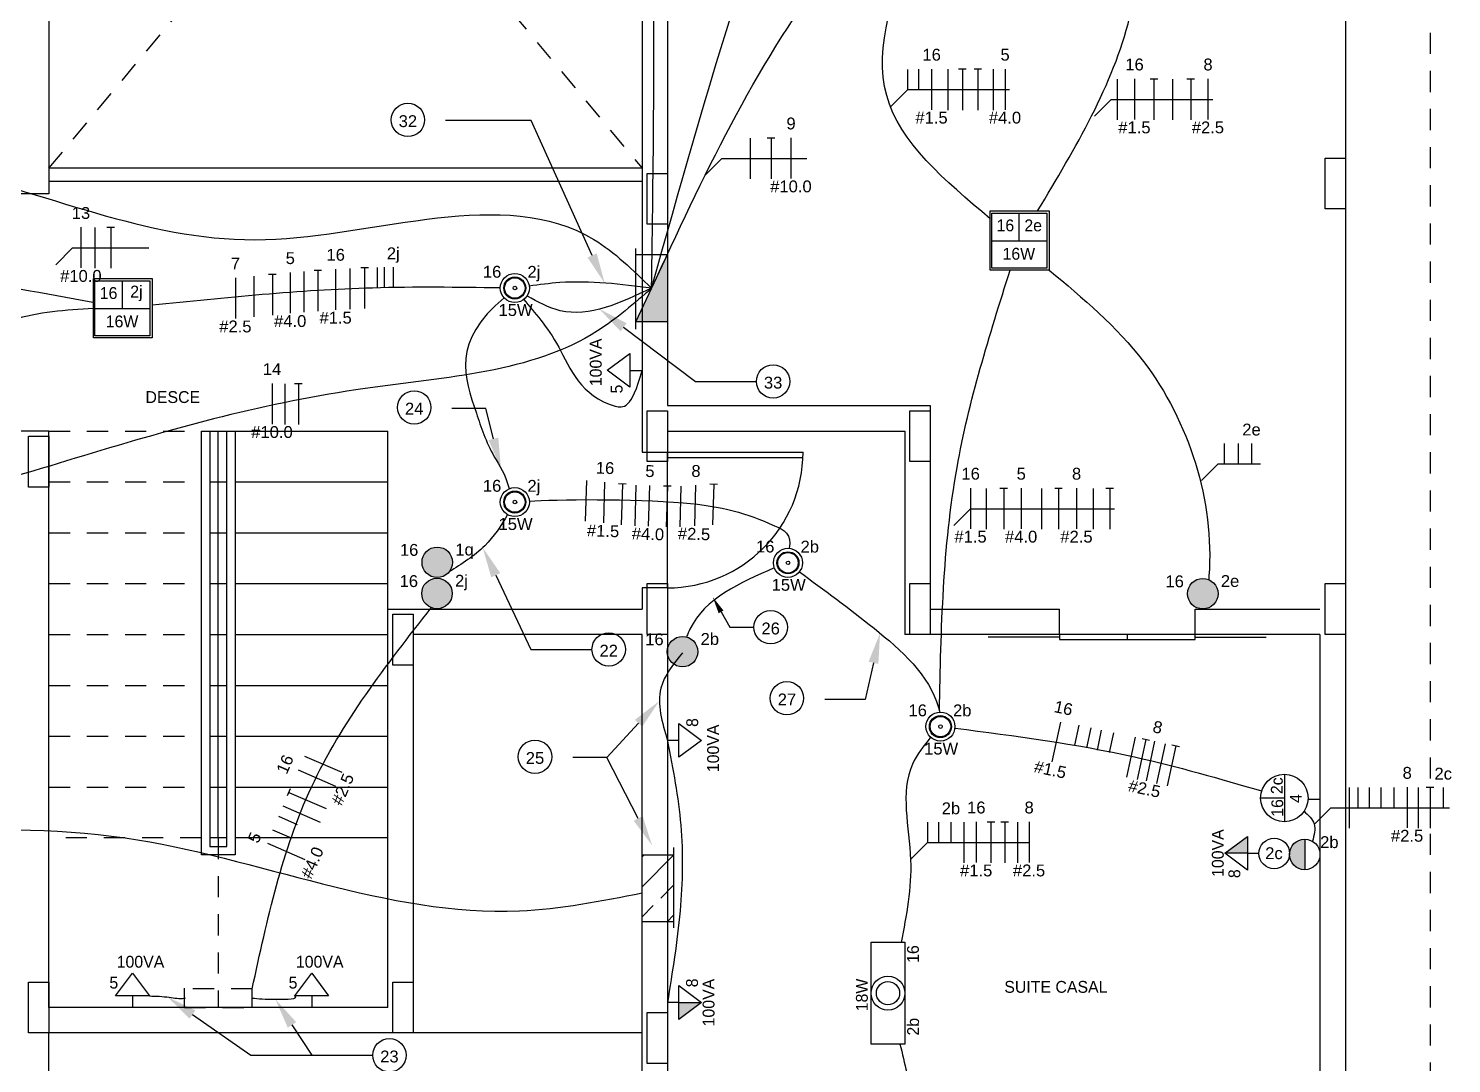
# Model space of a CAD drawing. Header units: metres. Extents: x 134.3 to 218.4, y -41.5 to 17.9.
# Drawn here: x 161 to 169.39, y -19.44 to -13.34 of the extents above; entities that cross this region are included whole.
import ezdxf
from ezdxf import colors
from ezdxf.entities.mleader import LeaderData, LeaderLine
from ezdxf.enums import TextEntityAlignment as Align
from ezdxf.math import Vec2, Vec3

# ---------------------------------------------------------------- set-up
doc = ezdxf.new("R2010")
doc.units = ezdxf.units.M
doc.header["$MEASUREMENT"] = 0
doc.linetypes.add('HIDDEN', pattern=[9.525, 6.35, -3.175])
doc.linetypes.add('HIDDEN2', pattern=[0.1875, 0.125, -0.0625])
for name, color, linetype in [('A-ALVENARIA', 252, 'Continuous'), ('A-esquadrias', 253, 'Continuous'), ('A-projeção', 253, 'HIDDEN'), ('A-TEXTO', 7, 'Continuous'), ('DIAGRAMA UNIFILAR', 6, 'Continuous'), ('ELETRICA', 2, 'Continuous'), ('ELETRODUTO', 4, 'Continuous')]:
    doc.layers.add(name, color=color, linetype=linetype)
doc.styles.add('T1', font='arial.ttf')

# ---------------------------------------------------------------- blocks, each defined once
blk = doc.blocks.new('P12X30V')
at = {"layer": 'A-ALVENARIA'}
for p, q in [((-0.06, 0.15), (0.06, 0.15)), ((-0.06, -0.15), (-0.06, 0.15)), ((0.06, 0.15), (0.06, -0.15)), ((0.06, -0.15), (-0.06, -0.15))]:
    blk.add_line(p, q, dxfattribs=at)
blk = doc.blocks.new('TOMADA MEDIA')
at = {"layer": 'ELETRICA'}
blk.add_hatch(color=3, dxfattribs=at).paths.add_polyline_path([(0.0997, 0.0677), (0.0003, 0.2016), (0, 0.2012), (0, 0.0677)])
at = {"layer": 'ELETRICA', "color": 3}
for p, q in [((-0.0997, 0.0677), (0.0003, 0.2016)), ((0, 0.0677), (0, 0.2019)), ((0.0003, 0.2016), (0.0997, 0.0677)), ((0.0997, 0.0677), (-0.0997, 0.0677)), ((0, 0.0677), (0, 0))]:
    blk.add_line(p, q, dxfattribs=at)
at = {"color": 3}
blk.add_attdef('POTENCIA', text='', height=0.07, dxfattribs=at).set_placement((0.0009, 0.2077), align=Align.CENTER)
blk.add_attdef('CIRCUITO', text='', height=0.07, dxfattribs=at).set_placement((-0.0947, 0.11), align=Align.RIGHT)
blk = doc.blocks.new('TOMADA BAIXA')
at = {"layer": 'ELETRICA', "color": 3}
for p, q in [((-0.0997, 0.0677), (0.0003, 0.2016)), ((0.0003, 0.2016), (0.0997, 0.0677)), ((0.0997, 0.0677), (-0.0997, 0.0677)), ((0, 0.0677), (0, 0))]:
    blk.add_line(p, q, dxfattribs=at)
at = {"color": 3}
blk.add_attdef('POTENCIA', text='', height=0.07, dxfattribs=at).set_placement((0.0471, 0.2345), align=Align.CENTER)
blk.add_attdef('CIRCUITO', text='', height=0.07, dxfattribs=at).set_placement((-0.0844, 0.1113), align=Align.RIGHT)
blk = doc.blocks.new('INTERRUTOR PARALELO')
h = blk.add_hatch(color=3)
h.dxf.hatch_style = 1
h.paths.add_polyline_path([(-0.0899, 0.058, 1), (0.0901, 0.058, 1)])
at = {"layer": 'ELETRICA', "color": 3}
blk.add_circle((0.0001, 0.058), 0.09, dxfattribs=at)
at = {"color": 3, "style": 'T1'}
blk.add_attdef('RETORNO', (0.1067, 0.0981), '', height=0.07, dxfattribs=at)
blk.add_attdef('CIRCUITO', text='', height=0.07, dxfattribs=at).set_placement((-0.1115, 0.0962), align=Align.RIGHT)
blk = doc.blocks.new('PANDORA 1C')
at = {"layer": 'ELETRICA'}
for centre, radius in [((-0.0004, 0), 0.0857), ((-0.0004, 0), 0.0651), ((-0.0004, 0), 0.0605), ((0, 0), 0.0106)]:
    blk.add_circle(centre, radius, dxfattribs=at)
at = {"style": 'T1'}
blk.add_attdef('CIRCUITO', text='', height=0.07, dxfattribs=at).set_placement((-0.0802, 0.061), align=Align.RIGHT)
blk.add_attdef('RETORNO', (0.074, 0.0605), '', height=0.07, dxfattribs=at)
blk.add_attdef('POTENCIA', text='', height=0.07, dxfattribs=at).set_placement((0.004, -0.1648), align=Align.CENTER)
blk = doc.blocks.new('ARANDELA PIPE')
blk.add_line((0.0755, 0.058), (0.0755, 0.1989))
at = {"layer": 'ELETRICA'}
for p, q in [((0.2155, 0.0578), (-0.0645, 0.0579)), ((0.0694, -0.0809), (0.0694, -0.151)), ((0.1195, -0.151), (0.0179, -0.151))]:
    blk.add_line(p, q, dxfattribs=at)
blk.add_circle((0.0755, 0.0589), 0.14, dxfattribs=at)
for tag, p in [('CIRCUITO', (0.0167, 0.0657)), ('RETORNO', (0.1479, 0.0686)), ('POTENCIA', (0.0727, -0.0436))]:
    blk.add_attdef(tag, text='', height=0.07).set_placement(p, align=Align.CENTER)
blk = doc.blocks.new('INTERRUPTOR INTERMEDIARIO')
at = {"layer": 'ELETRICA'}
h = blk.add_hatch(color=3, dxfattribs=at)
h.dxf.hatch_style = 1
h.paths.add_polyline_path([(0.0049, 0.1478, 0.414214), (-0.0851, 0.0578, 0.414214), (0.0049, -0.0322)])
at = {"layer": 'ELETRICA', "color": 3}
blk.add_line((0.0049, 0.1478), (0.0049, -0.0322), dxfattribs=at)
blk.add_circle((0.0049, 0.0578), 0.09, dxfattribs=at)
at = {"layer": 'ELETRICA', "color": 3, "style": 'T1'}
blk.add_attdef('CIRCUITO', text='', height=0.07, dxfattribs=at).set_placement((-0.092, 0.0956), align=Align.RIGHT)
blk.add_attdef('RETORNO', (0.0958, 0.0952), '', height=0.07, dxfattribs=at)
blk = doc.blocks.new('INTERRUPTOR SIMPLES UMA SEÇÃO')
at = {"layer": 'ELETRICA', "color": 3}
blk.add_circle((0.058, -0.0001), 0.0904, dxfattribs=at)
at = {"layer": 'ELETRICA', "color": 3, "style": 'T1'}
blk.add_attdef('CIRCUITO', text='', height=0.07, dxfattribs=at).set_placement((-0.0341, 0.0363), align=Align.RIGHT)
blk.add_attdef('RETORNO', text='', height=0.07, dxfattribs=at).set_placement((0.0562, -0.0334), align=Align.CENTER)
blk = doc.blocks.new('LUMINARIA PLAFON')
at = {"layer": 'ELETRICA'}
blk.add_lwpolyline([(-0.3, 0.1), (0.3, 0.1), (0.3, -0.1), (-0.3, -0.1), (-0.3, 0.1)], dxfattribs=at)
for radius in [0.1, 0.0685]:
    blk.add_circle((0, 0), radius, dxfattribs=at)
blk.add_attdef('CIRCUITO', (-0.2721, 0.1124), '', height=0.07)
blk.add_attdef('RETORNO', text='', height=0.07).set_placement((0.2627, 0.1132), align=Align.RIGHT)
blk.add_attdef('POTENCIA', text='', height=0.07).set_placement((0.0107, -0.1891), align=Align.CENTER)
blk = doc.blocks.new('MINOTAURO PE')
at = {"layer": 'ELETRICA'}
for p, q in [((-0.1712, -0.1734), (-0.1712, 0.1764)), ((-0.1712, 0.1764), (0.176, 0.1764)), ((0.176, 0.1764), (0.176, -0.1734)), ((-0.1622, -0.1621), (-0.1622, 0.1621)), ((-0.1622, 0.1621), (0.1622, 0.1621)), ((0, 0), (0, 0.1621)), ((0.1622, 0.1621), (0.1622, 0.0015)), ((-0.1622, 0), (0.1622, 0)), ((0.1622, 0.0015), (0.1622, -0.1621)), ((0.1622, -0.1621), (-0.1622, -0.1621)), ((0.176, -0.1734), (-0.1712, -0.1734))]:
    blk.add_line(p, q, dxfattribs=at)
for p in [(-0.0814, 0.0559), (-0.002, -0.1116)]:
    blk.add_attdef('POTENCIA', text='', height=0.07).set_placement(p, align=Align.CENTER)
blk.add_attdef('RETORNO', text='', height=0.07).set_placement((0.0827, 0.0909), align=Align.MIDDLE)
blk = doc.blocks.new('CONDUTOR FASE')
at = {"layer": 'DIAGRAMA UNIFILAR'}
blk.add_line((0, 0.12), (0, -0.12), dxfattribs=at)
blk = doc.blocks.new('CONDUTOR TERRA')
at = {"layer": 'DIAGRAMA UNIFILAR'}
for p, q in [((0.0225, 0.12), (-0.0225, 0.12)), ((0, 0.12), (0, 0)), ((0, 0), (0, -0.12))]:
    blk.add_line(p, q, dxfattribs=at)
blk = doc.blocks.new('RETORNO PARALELO INTERMEDIARIO')
at = {"layer": 'DIAGRAMA UNIFILAR'}
blk.add_line((0, 0.12), (0, 0), dxfattribs=at)
blk = doc.blocks.new('RETORNO LAMPADA')
at = {"layer": 'DIAGRAMA UNIFILAR'}
blk.add_line((0, 0.12), (0, 0), dxfattribs=at)
at = {"layer": 'DIAGRAMA UNIFILAR', "style": 'T1'}
blk.add_attdef('RETORNO', text='', height=0.07, dxfattribs=at).set_placement((0.0001, 0.1665), align=Align.CENTER)
blk = doc.blocks.new('FASE CIRCUITO')
blk.add_line((-0.0007, 0.1217), (-0.0007, -0.1183))
at = {"style": 'T1'}
blk.add_attdef('SEÇÃO', text='', height=0.07, dxfattribs=at).set_placement((-0.001, -0.2), align=Align.CENTER)
at = {"layer": 'DIAGRAMA UNIFILAR', "style": 'T1'}
blk.add_attdef('CIRCUITO', text='', height=0.07, dxfattribs=at).set_placement((-0.0004, 0.1712), align=Align.CENTER)
blk = doc.blocks.new('APOIO UNIFILAR')
at = {"layer": 'DIAGRAMA UNIFILAR'}
for p, q in [((0, 0), (0.099, 0.099)), ((0.099, 0.099), (0.549, 0.099))]:
    blk.add_line(p, q, dxfattribs=at)
blk = doc.blocks.new('APOIO ESTENDIDO')
at = {"layer": 'DIAGRAMA UNIFILAR'}
for p, q in [((-0.0214, 0.0214), (0.0776, 0.1204)), ((0.0776, 0.1204), (0.6776, 0.1204))]:
    blk.add_line(p, q, dxfattribs=at)
blk = doc.blocks.new('detalhe')
at = {"layer": 'DIAGRAMA UNIFILAR'}
blk.add_circle((0.0986, 0), 0.0986, dxfattribs=at)
at = {"layer": 'DIAGRAMA UNIFILAR', "style": 'T1'}
blk.add_attdef('NUMERO', text='', height=0.07, dxfattribs=at).set_placement((0.0986, -0.0422), align=Align.CENTER)
blk = doc.blocks.new('APOIO SIMPLES UNIFILAR')
at = {"layer": 'DIAGRAMA UNIFILAR'}
blk.add_line((0, 0), (0.25, 0), dxfattribs=at)
blk = doc.blocks.new('APOIO PEQUENO UNIFILAR')
at = {"layer": 'DIAGRAMA UNIFILAR'}
for p, q in [((0, 0), (0.099, 0.099)), ((0.099, 0.099), (0.349, 0.099))]:
    blk.add_line(p, q, dxfattribs=at)
blk = doc.blocks.new('TELECOM')
at = {"layer": 'ELETRICA'}
h = blk.add_hatch(dxfattribs=at)
h.set_pattern_fill('ANSI33', color=256)
h.set_pattern_definition([(45, (-139.9912, 0.4929), (-0.1767767, 0.1767767), []), (45, (-139.81442, 0.4929), (-0.1767767, 0.1767767), [0.125, -0.0625])])
h.paths.add_polyline_path([(0.1866, 0.3958), (0, 0.3958), (0, 0), (0.1866, 0)])
for p, q in [((0.1866, 0.4392), (0.1866, -0.0362)), ((0, 0), (0, 0.3958)), ((0, 0.3958), (0.1882, 0.3958)), ((0.1846, 0), (0, 0))]:
    blk.add_line(p, q, dxfattribs=at)

msp = doc.modelspace()

# ---------------------------------------------------------------- hatches: boundary and pattern name
at = {"layer": 'ELETRICA'}
h = msp.add_hatch(color=256, dxfattribs=at)
h.dxf.hatch_style = 1
h.paths.add_polyline_path([(164.7671, -14.6703), (164.6171, -14.9886), (164.6171, -15.0661), (164.7671, -15.0661)])
h.paths.add_polyline_path([(164.6171, -14.9886), (164.5805, -15.0661), (164.6171, -15.0661)])

# ---------------------------------------------------------------- linework, layer by layer
at = {"layer": 'A-ALVENARIA'}
for p, q in [((168.7671, -9.8113), (168.7671, -21.1113)), ((161.1171, -9.9613), (161.1171, -14.3113)), ((164.6171, -9.9613), (164.6171, -15.8363)), ((164.7671, -12.4313), (164.7671, -15.5613)), ((161.1171, -14.3113), (160.8671, -14.3113)), ((164.7671, -15.5613), (166.3171, -15.5613)), ((166.3171, -15.5613), (166.3171, -16.7613)), ((161.1171, -15.7113), (160.8671, -15.7113)), ((161.1171, -19.1113), (161.1171, -15.7113)), ((162.1171, -18.1113), (162.1171, -15.7113)), ((162.1171, -15.7113), (163.1171, -15.7113)), ((163.1171, -19.1113), (163.1171, -15.7113)), ((164.7671, -15.7113), (164.7671, -15.8363)), ((164.7671, -15.7113), (166.1671, -15.7113)), ((166.1671, -15.7113), (166.1671, -16.9113)), ((164.6171, -15.8363), (164.7671, -15.8363)), ((162.0671, -16.0113), (162.1671, -16.0113)), ((162.2171, -16.0113), (163.1171, -16.0113)), ((162.0671, -16.3113), (162.1671, -16.3113)), ((162.2171, -16.3113), (163.1171, -16.3113)), ((162.0671, -16.6113), (162.1671, -16.6113)), ((162.2171, -16.6113), (163.1171, -16.6113)), ((164.6171, -16.6363), (164.6171, -16.7613)), ((164.7671, -16.6363), (164.6171, -16.6363)), ((164.7671, -16.6363), (164.7671, -20.9613)), ((163.1171, -16.7613), (164.6171, -16.7613)), ((166.3171, -16.7613), (167.08, -16.7613)), ((167.08, -16.9113), (167.08, -16.7613)), ((167.88, -16.7613), (168.6171, -16.7613)), ((167.88, -16.9113), (167.88, -16.7613)), ((162.0671, -16.9113), (162.1671, -16.9113)), ((162.2171, -16.9113), (163.1171, -16.9113)), ((164.6171, -16.9113), (163.2671, -16.9113)), ((163.2671, -16.9113), (163.2671, -19.2613)), ((164.6171, -21.1113), (164.6171, -16.9113)), ((167.08, -16.9113), (166.1671, -16.9113)), ((168.6171, -16.9113), (167.88, -16.9113)), ((168.6171, -16.9113), (168.6171, -20.9613)), ((162.0671, -17.2113), (162.1671, -17.2113)), ((162.2171, -17.2113), (163.1171, -17.2113)), ((162.0671, -17.5113), (162.1671, -17.5113)), ((162.2171, -17.5113), (163.1171, -17.5113)), ((162.0671, -17.8113), (162.1671, -17.8113)), ((162.2171, -17.8113), (163.1171, -17.8113)), ((162.1671, -18.1113), (162.0671, -18.1113)), ((163.1171, -18.1113), (162.2171, -18.1113)), ((163.1171, -19.1113), (161.1171, -19.1113)), ((164.6171, -19.2613), (161.1171, -19.2613)), ((161.1171, -20.9613), (161.1171, -19.2613))]:
    msp.add_line(p, q, dxfattribs=at)
at = {"layer": 'A-esquadrias'}
for p, q in [((164.6171, -14.1613), (161.1171, -14.1613)), ((161.1171, -14.2363), (164.6171, -14.2363)), ((164.7671, -15.8363), (165.5671, -15.8363)), ((164.7671, -16.6363), (164.7671, -15.8363)), ((164.7671, -15.8663), (165.5665, -15.8663)), ((167.08, -16.9263), (166.66, -16.9263)), ((167.88, -16.9113), (167.08, -16.9113)), ((167.08, -16.9113), (167.08, -16.9413)), ((167.08, -16.9413), (167.88, -16.9413)), ((167.48, -16.9113), (167.48, -16.9413)), ((167.88, -16.9413), (167.88, -16.9113)), ((167.88, -16.9263), (168.3, -16.9263))]:
    msp.add_line(p, q, dxfattribs=at)
msp.add_lwpolyline([(162.0671, -15.7113), (162.0671, -18.1613), (162.1671, -18.1613), (162.1671, -15.7113), (162.2171, -15.7113), (162.2171, -18.2113), (162.0171, -18.2113), (162.0171, -15.7113), (162.0671, -15.7113)], dxfattribs=at)
msp.add_arc((164.7671, -15.8363), 0.8, 270, 0, dxfattribs=at)
at = {"layer": 'A-projeção', "linetype": 'HIDDEN2'}
for p, q in [((169.2671, -9.3113), (169.2671, -22.7613)), ((161.1171, -14.1613), (164.6171, -9.9613)), ((161.1171, -9.9613), (164.6171, -14.1613)), ((161.1171, -15.7113), (162.1171, -15.7113)), ((161.1171, -16.0113), (162.0171, -16.0113)), ((161.1171, -16.3113), (162.0171, -16.3113)), ((161.1171, -16.6113), (162.0171, -16.6113)), ((161.1171, -16.9113), (162.0171, -16.9113)), ((161.1171, -17.2113), (162.0171, -17.2113)), ((161.1171, -17.5113), (162.0171, -17.5113)), ((161.1171, -17.8113), (162.0171, -17.8113)), ((162.0171, -18.1113), (161.1171, -18.1113)), ((162.1171, -18.1113), (162.1171, -19.1113))]:
    msp.add_line(p, q, dxfattribs=at)
at = {"layer": 'ELETRICA'}
for p, q in [((164.5805, -15.1096), (164.5805, -14.6342)), ((164.5805, -15.0661), (164.7671, -14.6703)), ((164.5824, -14.6703), (164.7671, -14.6703)), ((164.7671, -14.6703), (164.7671, -15.0661)), ((164.7671, -15.0661), (164.5789, -15.0661))]:
    msp.add_line(p, q, dxfattribs=at)
at = {"layer": 'ELETRICA', "linetype": 'HIDDEN2'}
for p, q in [((162.3171, -19.0013), (161.9171, -19.0013)), ((161.9185, -19.1085), (161.9185, -18.9985)), ((162.3171, -19.1113), (162.3171, -19.0013)), ((161.9171, -19.1113), (162.3171, -19.1113))]:
    msp.add_line(p, q, dxfattribs=at)
at = {"layer": 'ELETRODUTO', "color": 4}
for points in [[(164.6738, -14.8682), (165.8106, -11.4447), (166.4322, -10.1678)], [(164.6738, -14.8682), (165.7083, -13.0001), (166.2393, -12.4313), (166.4329, -12.2813)], [(157.648, -15.7113), (157.8627, -14.5758), (160.4671, -14.1613), (162.3953, -14.5817), (164.3335, -14.5817), (164.6738, -14.8682)], [(164.6738, -14.8682), (164.3543, -15.1205), (162.9831, -15.4602), (161.3214, -15.857), (160.519, -16.0675), (159.5998, -16.1558), (158.8574, -16.2352), (157.6478, -15.8613)]]:
    msp.add_spline(points, degree=3, dxfattribs=at)
at = {"layer": 'ELETRODUTO'}
for points in [[(164.6738, -14.8682), (164.6825, -12.701), (164.6694, -11.9562), (164.6957, -11.4479), (164.7671, -11.1518)], [(166.9511, -14.4129), (167.494, -13.2723), (167.3205, -11.2942)], [(166.6716, -14.4586), (166.0608, -13.7325), (166.2319, -12.7688)], [(161.3771, -14.9525), (159.6873, -14.7841), (158.5952, -14.9901)], [(166.3716, -17.3623), (166.4757, -15.9258), (166.7888, -14.7628)], [(167.019, -14.7615), (167.5758, -15.3012), (167.9623, -16.566), (167.9607, -16.5867)], [(163.78, -14.8667), (163.0274, -14.8674), (161.727, -14.9692)], [(164.6738, -14.8682), (164.1322, -14.8358), (163.9508, -14.8561)], [(164.6738, -14.8682), (164.1347, -15.0011), (163.938, -14.9144)], [(161.3802, -14.9881), (160.9048, -15.0561), (160.373, -15.3072), (160.0805, -15.4076)], [(165.3977, -16.5188), (164.9, -16.8796), (164.8804, -16.9239)], [(165.5456, -16.5416), (165.986, -16.8746), (166.3663, -17.3424), (166.3738, -17.3711)], [(162.3171, -19.0013), (162.6671, -17.8113), (163.374, -16.7532)], [(164.8564, -17.0189), (164.7282, -17.2277), (164.7671, -17.5358)], [(166.4642, -17.4636), (167.5233, -17.6332), (168.2722, -17.8342)], [(164.7671, -17.5405), (164.8459, -18.0366), (164.8413, -18.5421), (164.7671, -19.0818)], [(166.3199, -17.5177), (166.2131, -17.6764), (166.2016, -18.2404), (166.146, -18.728)], [(168.5232, -17.9542), (168.5824, -18.0292), (168.5731, -18.1312)], [(161.7106, -19.0436), (161.8276, -19.051), (161.9171, -19.0563), (161.9237, -19.055)], [(162.3171, -19.0563), (162.4665, -19.063), (162.5686, -19.0436), (162.5646, -19.041)], [(166.1393, -19.3273), (166.2166, -19.6682), (166.3634, -20.4794)]]:
    msp.add_spline(points, degree=3, dxfattribs=at)
for points, knots in [([(163.8044, -14.925), (163.4893, -15.1849), (163.6014, -15.4771), (163.7087, -15.819), (163.8104, -15.9645), (163.8332, -16.0504)], [0.074517, 0.074517, 0.074517, 0.074517, 0.798126, 1.084119, 1.242766, 1.242766, 1.242766, 1.242766]), ([(163.9195, -14.935), (163.9837, -15.0146), (164.123, -15.1577), (164.2694, -15.5448), (164.5566, -15.584), (164.6171, -15.3536)], [0.0868769, 0.0868769, 0.0868769, 0.0868769, 0.3988215, 0.6916669, 0.7566648, 0.7566648, 0.7566648, 0.7566648]), ([(163.9514, -16.1244), (164.1071, -16.1139), (164.9261, -16.1052), (165.2712, -16.2072), (165.507, -16.3198), (165.4847, -16.4025)], [0.085816, 0.085816, 0.085816, 0.085816, 0.833108, 1.425405, 1.607703, 1.607703, 1.607703, 1.607703]), ([(163.8239, -16.2043), (163.7846, -16.2708), (163.694, -16.407), (163.5538, -16.4951), (163.4791, -16.542)], [0.0842111, 0.0842111, 0.0842111, 0.0842111, 0.3127441, 0.5734109, 0.5734109, 0.5734109, 0.5734109])]:
    msp.add_open_spline(points, degree=3, knots=knots, dxfattribs=at)
at = {"layer": 'ELETRODUTO', "color": 1}
msp.add_spline([(157.2239, -17.7119), (159.0067, -18.0745), (161.5671, -18.1113), (163.8937, -18.5413), (164.6184, -18.4358)], degree=3, dxfattribs=at)

# ---------------------------------------------------------------- block references
at = {"layer": 'A-ALVENARIA'}
for p in [(168.7077, -14.2513), (164.7077, -14.3413), (164.7077, -15.7413), (166.2577, -15.7413), (161.0577, -15.8913), (164.7077, -16.7613), (166.2577, -16.7613), (168.7077, -16.7613), (163.2077, -16.9413), (161.0577, -19.1113), (163.2077, -19.1113), (164.7077, -19.2913)]:
    msp.add_blockref('P12X30V', p, dxfattribs=at)
at = {"layer": 'DIAGRAMA UNIFILAR'}
for name, p, values in [('FASE CIRCUITO', (166.3264, -13.6974), {'CIRCUITO': '16', 'SEÇÃO': '#1.5'}), ('FASE CIRCUITO', (166.7598, -13.6974), {'CIRCUITO': '5', 'SEÇÃO': '#4.0'}), ('FASE CIRCUITO', (167.5236, -13.755), {'CIRCUITO': '16', 'SEÇÃO': '#1.5'}), ('FASE CIRCUITO', (167.9571, -13.755), {'CIRCUITO': '8', 'SEÇÃO': '#2.5'}), ('detalhe', (163.137, -13.8759), {'NUMERO': '32'}), ('FASE CIRCUITO', (165.4968, -14.1031), {'CIRCUITO': '9', 'SEÇÃO': '#10.0'}), ('FASE CIRCUITO', (161.3072, -14.6311), {'CIRCUITO': '13', 'SEÇÃO': '#10.0'}), ('FASE CIRCUITO', (162.2188, -14.9292), {'CIRCUITO': '7', 'SEÇÃO': '#2.5'}), ('FASE CIRCUITO', (162.5423, -14.8974), {'CIRCUITO': '5', 'SEÇÃO': '#4.0'}), ('FASE CIRCUITO', (162.8102, -14.8776), {'CIRCUITO': '16', 'SEÇÃO': '#1.5'}), ('RETORNO LAMPADA', (163.1494, -14.8642), {'RETORNO': '2j'}), ('FASE CIRCUITO', (162.4348, -15.552), {'CIRCUITO': '14', 'SEÇÃO': '#10.0'}), ('detalhe', (165.2921, -15.4185), {'NUMERO': '33'}), ('detalhe', (163.1743, -15.5719), {'NUMERO': '24'}), ('FASE CIRCUITO', (166.5565, -16.1692), {'CIRCUITO': '16', 'SEÇÃO': '#1.5'}), ('FASE CIRCUITO', (166.855, -16.1692), {'CIRCUITO': '5', 'SEÇÃO': '#4.0'}), ('FASE CIRCUITO', (167.1815, -16.1692), {'CIRCUITO': '8', 'SEÇÃO': '#2.5'}), ('detalhe', (165.2776, -16.8686), {'NUMERO': '26'}), ('detalhe', (164.322, -16.9996), {'NUMERO': '22'}), ('detalhe', (165.3735, -17.2874), {'NUMERO': '27'}), ('detalhe', (163.8871, -17.6325), {'NUMERO': '25'}), ('FASE CIRCUITO', (169.1323, -17.9336), {'CIRCUITO': '8', 'SEÇÃO': '#2.5'}), ('RETORNO LAMPADA', (169.3444, -17.9336), {'RETORNO': '2c'}), ('RETORNO LAMPADA', (166.4398, -18.1382), {'RETORNO': '2b'}), ('FASE CIRCUITO', (166.5899, -18.1382), {'CIRCUITO': '16', 'SEÇÃO': '#1.5'}), ('FASE CIRCUITO', (166.9016, -18.1382), {'CIRCUITO': '8', 'SEÇÃO': '#2.5'}), ('detalhe', (163.0281, -19.3935), {'NUMERO': '23'})]:
    msp.add_blockref(name, p, dxfattribs=at).add_auto_attribs(values)
for name, p in [('RETORNO PARALELO INTERMEDIARIO', (166.1842, -13.6981)), ('RETORNO PARALELO INTERMEDIARIO', (166.2486, -13.6974)), ('CONDUTOR FASE', (166.4221, -13.6974)), ('CONDUTOR TERRA', (166.5074, -13.6974)), ('CONDUTOR TERRA', (166.5986, -13.6974)), ('CONDUTOR FASE', (166.6883, -13.6974)), ('CONDUTOR FASE', (167.4209, -13.7546)), ('CONDUTOR TERRA', (167.6376, -13.755)), ('CONDUTOR FASE', (167.7471, -13.755)), ('CONDUTOR TERRA', (167.8551, -13.755)), ('APOIO ESTENDIDO', (166.1074, -13.8178)), ('APOIO ESTENDIDO', (167.3081, -13.8754)), ('CONDUTOR FASE', (165.2555, -14.1031)), ('CONDUTOR TERRA', (165.3784, -14.1031)), ('APOIO PEQUENO UNIFILAR', (164.9898, -14.2021)), ('APOIO SIMPLES UNIFILAR', (165.3388, -14.1031)), ('CONDUTOR FASE', (161.3888, -14.6311)), ('CONDUTOR TERRA', (161.4823, -14.6311)), ('APOIO UNIFILAR', (161.1583, -14.7301)), ('CONDUTOR FASE', (162.6227, -14.8907)), ('CONDUTOR TERRA', (162.7043, -14.8846)), ('CONDUTOR FASE', (162.894, -14.873)), ('CONDUTOR TERRA', (162.9803, -14.8691)), ('RETORNO PARALELO INTERMEDIARIO', (163.0552, -14.8665)), ('RETORNO PARALELO INTERMEDIARIO', (163.0948, -14.8654)), ('CONDUTOR FASE', (162.3273, -14.9178)), ('CONDUTOR TERRA', (162.4363, -14.907)), ('CONDUTOR FASE', (162.5098, -15.552)), ('CONDUTOR TERRA', (162.5901, -15.552)), ('APOIO PEQUENO UNIFILAR', (167.918, -16.0029)), ('CONDUTOR FASE', (166.6485, -16.1692)), ('CONDUTOR TERRA', (166.7518, -16.1692)), ('CONDUTOR FASE', (166.975, -16.1692)), ('CONDUTOR TERRA', (167.0746, -16.1692)), ('CONDUTOR FASE', (167.28, -16.1692)), ('CONDUTOR TERRA', (167.377, -16.1692)), ('APOIO ESTENDIDO', (166.4774, -16.2896)), ('APOIO SIMPLES UNIFILAR', (167.155, -16.1692)), ('CONDUTOR FASE', (168.7899, -17.9336)), ('RETORNO PARALELO INTERMEDIARIO', (168.8403, -17.9336)), ('RETORNO PARALELO INTERMEDIARIO', (168.9073, -17.9336)), ('RETORNO PARALELO INTERMEDIARIO', (168.9765, -17.9336)), ('RETORNO PARALELO INTERMEDIARIO', (169.0536, -17.9336)), ('CONDUTOR FASE', (169.1976, -17.9336)), ('CONDUTOR TERRA', (169.2671, -17.9336)), ('APOIO UNIFILAR', (168.5833, -18.0326)), ('APOIO SIMPLES UNIFILAR', (169.1323, -17.9336)), ('RETORNO PARALELO INTERMEDIARIO', (166.3016, -18.1382)), ('RETORNO PARALELO INTERMEDIARIO', (166.3662, -18.1382)), ('CONDUTOR FASE', (166.5167, -18.1382)), ('CONDUTOR TERRA', (166.676, -18.1382)), ('CONDUTOR TERRA', (166.7572, -18.1382)), ('CONDUTOR FASE', (166.832, -18.1382)), ('TELECOM', (164.6171, -18.6062)), ('APOIO ESTENDIDO', (166.224, -18.2586))]:
    msp.add_blockref(name, p, dxfattribs=at)
for name, p, rotation, values in [('RETORNO LAMPADA', (168.2132, -15.9039), 3.259975257742586e-05, {'RETORNO': '2e'}), ('FASE CIRCUITO', (164.3935, -16.135), 358.3322588557792, {'CIRCUITO': '16', 'SEÇÃO': '#1.5'}), ('FASE CIRCUITO', (164.6583, -16.1535), 358.3322588557792, {'CIRCUITO': '5', 'SEÇÃO': '#4.0'}), ('FASE CIRCUITO', (164.93, -16.153), 358.3322588557792, {'CIRCUITO': '8', 'SEÇÃO': '#2.5'}), ('FASE CIRCUITO', (167.0614, -17.547), 347.9871529789714, {'CIRCUITO': '16', 'SEÇÃO': '#1.5'}), ('FASE CIRCUITO', (167.6171, -17.6599), 347.9871529789714, {'CIRCUITO': '8', 'SEÇÃO': '#2.5'}), ('FASE CIRCUITO', (162.6997, -17.758), 66.59151827496665, {'CIRCUITO': '16', 'SEÇÃO': '#2.5'}), ('FASE CIRCUITO', (162.5203, -18.1907), 66.59151827496665, {'CIRCUITO': '5', 'SEÇÃO': '#4.0'})]:
    msp.add_blockref(name, p, dxfattribs=dict(at, rotation=rotation)).add_auto_attribs(values)
for name, p, rotation in [('RETORNO PARALELO INTERMEDIARIO', (168.0523, -15.9039), 3.259975257742586e-05), ('RETORNO PARALELO INTERMEDIARIO', (168.1349, -15.9039), 3.259975257742586e-05), ('CONDUTOR FASE', (164.2851, -16.1238), 358.3322588557792), ('CONDUTOR TERRA', (164.4978, -16.144), 358.3322588557792), ('CONDUTOR FASE', (164.5781, -16.1495), 358.3322588557792), ('CONDUTOR TERRA', (164.7636, -16.1561), 358.3322588557792), ('CONDUTOR FASE', (164.843, -16.1558), 358.3322588557792), ('CONDUTOR TERRA', (165.0368, -16.1453), 358.3322588557792), ('RETORNO PARALELO INTERMEDIARIO', (167.1688, -17.5645), 347.9871529789714), ('RETORNO PARALELO INTERMEDIARIO', (167.2405, -17.5798), 347.9871529789714), ('RETORNO PARALELO INTERMEDIARIO', (167.3022, -17.5929), 347.9871529789714), ('RETORNO PARALELO INTERMEDIARIO', (167.3743, -17.6082), 347.9871529789714), ('CONDUTOR FASE', (167.5013, -17.6353), 347.9871529789714), ('CONDUTOR TERRA', (167.5646, -17.6487), 347.9871529789714), ('CONDUTOR FASE', (162.735, -17.6766), 66.59151827496665), ('CONDUTOR FASE', (167.6782, -17.6729), 347.9871529789714), ('CONDUTOR TERRA', (167.7411, -17.6863), 347.9871529789714), ('CONDUTOR TERRA', (162.6428, -17.8909), 66.59151827496665), ('CONDUTOR FASE', (162.6084, -17.9703), 66.59151827496665), ('RETORNO PARALELO INTERMEDIARIO', (162.582, -18.0313), 66.59151827496665), ('RETORNO PARALELO INTERMEDIARIO', (162.5473, -18.1116), 66.59151827496665)]:
    msp.add_blockref(name, p, dxfattribs=dict(at, rotation=rotation))
at = {"layer": 'ELETRICA'}
ref = msp.add_blockref('MINOTAURO PE', (166.8425, -14.589), dxfattribs=at)
ref.add_attrib('POTENCIA', '16', dxfattribs={"layer": '0', "height": 0.07}).set_placement((166.7611, -14.533), align=Align.CENTER)
ref.add_attrib('RETORNO', '2e', dxfattribs={"layer": '0', "height": 0.07}).set_placement((166.9252, -14.4981), align=Align.MIDDLE)
ref.add_attrib('POTENCIA', '16W', dxfattribs={"layer": '0', "height": 0.07}).set_placement((166.8405, -14.7005), align=Align.CENTER)
for name, p, values in [('PANDORA 1C', (163.8671, -14.8676), {'CIRCUITO': '16', 'RETORNO': '2j', 'POTENCIA': '15W'}), ('PANDORA 1C', (163.8671, -16.1301), {'CIRCUITO': '16', 'RETORNO': '2j', 'POTENCIA': '15W'}), ('PANDORA 1C', (165.4786, -16.4885), {'CIRCUITO': '16', 'RETORNO': '2b', 'POTENCIA': '15W'}), ('INTERRUTOR PARALELO', (163.4089, -16.5435), {'CIRCUITO': '16', 'RETORNO': '1q'}), ('INTERRUTOR PARALELO', (163.4072, -16.7275), {'CIRCUITO': '16', 'RETORNO': '2j'}), ('INTERRUTOR PARALELO', (167.9257, -16.7288), {'CIRCUITO': '16', 'RETORNO': '2e'}), ('INTERRUTOR PARALELO', (164.8563, -17.0707), {'CIRCUITO': '16', 'RETORNO': '2b'}), ('PANDORA 1C', (166.3782, -17.4546), {'CIRCUITO': '16', 'RETORNO': '2b', 'POTENCIA': '15W'}), ('TOMADA BAIXA', (161.6109, -19.1113), {'POTENCIA': '100VA', 'CIRCUITO': '5'}), ('TOMADA BAIXA', (162.6684, -19.1113), {'POTENCIA': '100VA', 'CIRCUITO': '5'})]:
    msp.add_blockref(name, p, dxfattribs=at).add_auto_attribs(values)
ref = msp.add_blockref('MINOTAURO PE', (161.5512, -14.9881), dxfattribs=at)
ref.add_attrib('POTENCIA', '16', dxfattribs={"layer": '0', "height": 0.07}).set_placement((161.4698, -14.9321), align=Align.CENTER)
ref.add_attrib('RETORNO', '2j', dxfattribs={"layer": '0', "height": 0.07}).set_placement((161.6339, -14.8972), align=Align.MIDDLE)
ref.add_attrib('POTENCIA', '16W', dxfattribs={"layer": '0', "height": 0.07}).set_placement((161.5492, -15.0996), align=Align.CENTER)
at = {"layer": 'ELETRICA', "rotation": 90}
for name, p, values in [('TOMADA BAIXA', (164.6137, -15.3531), {'POTENCIA': '100VA', 'CIRCUITO': '5'}), ('ARANDELA PIPE', (168.466, -17.9514), {'CIRCUITO': '16', 'RETORNO': '2c', 'POTENCIA': '4'}), ('TOMADA MEDIA', (168.257, -18.2018), {'POTENCIA': '100VA', 'CIRCUITO': '8'})]:
    msp.add_blockref(name, p, dxfattribs=at).add_auto_attribs(values)
at = {"layer": 'ELETRICA'}
ref = msp.add_blockref('TOMADA BAIXA', (164.7671, -17.5358), dxfattribs=dict(at, rotation=269.9999999999999))
ref.add_attrib('POTENCIA', '100VA', dxfattribs={"layer": '0', "color": 3, "height": 0.07, "rotation": 450}).set_placement((165.0715, -17.5829), align=Align.CENTER)
ref.add_attrib('CIRCUITO', '8', dxfattribs={"layer": '0', "color": 3, "height": 0.07, "rotation": 450}).set_placement((164.9484, -17.4047), align=Align.RIGHT)
ref = msp.add_blockref('INTERRUPTOR SIMPLES UMA SEÇÃO', (168.2894, -18.2031), dxfattribs=at)
ref.add_attrib('RETORNO', '2c', dxfattribs={"color": 3, "height": 0.07, "style": 'T1'}).set_placement((168.3457, -18.2365), align=Align.CENTER)
ref = msp.add_blockref('INTERRUPTOR INTERMEDIARIO', (168.5224, -18.2664), dxfattribs=at)
ref.add_attrib('RETORNO', '2b', (168.6182, -18.1712), dxfattribs={"color": 3, "height": 0.07, "style": 'T1'})
ref = msp.add_blockref('LUMINARIA PLAFON', (166.0684, -19.0271), dxfattribs=dict(at, rotation=269.9999999999999))
ref.add_attrib('CIRCUITO', '16', (166.2507, -18.8484), dxfattribs={"layer": '0', "height": 0.07, "rotation": 450})
ref.add_attrib('RETORNO', '2b', dxfattribs={"layer": '0', "height": 0.07, "rotation": 450}).set_placement((166.2516, -19.1732), align=Align.RIGHT)
ref.add_attrib('POTENCIA', '18W', dxfattribs={"layer": '0', "height": 0.07, "rotation": 450}).set_placement((165.9493, -19.0378), align=Align.CENTER)
ref = msp.add_blockref('TOMADA MEDIA', (164.7671, -19.0818), dxfattribs=dict(at, rotation=269.9999999999999))
ref.add_attrib('POTENCIA', '100VA', dxfattribs={"layer": '0', "color": 3, "height": 0.07, "rotation": 450}).set_placement((165.0448, -19.0826), align=Align.CENTER)
ref.add_attrib('CIRCUITO', '8', dxfattribs={"layer": '0', "color": 3, "height": 0.07, "rotation": 450}).set_placement((164.9471, -18.9404), align=Align.RIGHT)

# ---------------------------------------------------------------- texts
at = {"layer": 'A-TEXTO'}
for s, p in [('DESCE', (161.6873, -15.5458)), ('SUITE CASAL', (166.7548, -19.0249))]:
    msp.add_text(s, height=0.07, dxfattribs=at).set_placement(p)

# ---------------------------------------------------------------- leaders
at = {"layer": 'DIAGRAMA UNIFILAR'}
ml = msp.add_multileader_mtext('Standard', dxfattribs=at)
ml.set_content(' ', color=256)
ml.set_leader_properties()
ml.build(insert=Vec2(0, 0))
ml.multileader.update_dxf_attribs({"text_right_attachment_type": 6, "dogleg_length": 0.36, "arrow_head_size": 0.18})
ctx = ml.context
ctx.base_point, ctx.char_height, ctx.arrow_head_size, ctx.landing_gap_size, ctx.plane_origin = Vec3(163.2439, -13.7896), 0.18, 0.18, 0.09, Vec3(164.3969, -14.8394)
ctx.right_attachment, ctx.text_align_type = 6, 2
notes = []
notes.append((ctx, [(0, (1, 1, 0), (163.9639, -13.8796), (-1, 0), 0.36, [(0, [(164.3969, -14.8394)], 0, [])])]))
ctx.mtext.insert, ctx.mtext.alignment, ctx.mtext.flow_direction = Vec3(163.5139, -13.6996), 3, 5
ml = msp.add_multileader_mtext('Standard', dxfattribs=at)
ml.set_content(' ', color=256)
ml.set_leader_properties()
ml.build(insert=Vec2(0, 0))
ml.multileader.update_dxf_attribs({"text_right_attachment_type": 6, "dogleg_length": 0.36, "arrow_head_size": 0.18})
ctx = ml.context
ctx.base_point, ctx.char_height, ctx.arrow_head_size, ctx.landing_gap_size, ctx.plane_origin = Vec3(165.2921, -15.4185), 0.18, 0.18, 0.09, Vec3(164.3648, -14.9907)
ctx.right_attachment = 6
notes.append((ctx, [(0, (1, 1, 0), (164.9321, -15.4185), (1, 0), 0.36, [(0, [(164.3648, -14.9907)], 0, [])])]))
ctx.mtext.insert, ctx.mtext.flow_direction = Vec3(165.3821, -15.3285), 5
ml = msp.add_multileader_mtext('Standard', dxfattribs=at)
ml.set_content(' ', color=256)
ml.set_leader_properties()
ml.build(insert=Vec2(0, 0))
ml.multileader.update_dxf_attribs({"text_right_attachment_type": 6, "dogleg_length": 0.36, "arrow_head_size": 0.18})
ctx = ml.context
ctx.base_point, ctx.char_height, ctx.arrow_head_size, ctx.landing_gap_size, ctx.plane_origin = Vec3(163.2815, -15.4879), 0.18, 0.18, 0.09, Vec3(163.8172, -15.8577)
ctx.right_attachment, ctx.text_align_type = 6, 2
notes.append((ctx, [(0, (1, 1, 0), (163.6947, -15.5779), (-1, 0), 0.0532, [(0, [(163.7849, -15.9317)], 0, [])])]))
ctx.mtext.insert, ctx.mtext.alignment, ctx.mtext.flow_direction = Vec3(163.5515, -15.3979), 3, 5
ml = msp.add_multileader_mtext('Standard', dxfattribs=at)
ml.set_content(' ', color=256)
ml.set_leader_properties()
ml.build(insert=Vec2(0, 0))
ml.multileader.update_dxf_attribs({"text_right_attachment_type": 6, "dogleg_length": 0.36, "arrow_head_size": 0.18})
ctx = ml.context
ctx.base_point, ctx.char_height, ctx.arrow_head_size, ctx.landing_gap_size, ctx.plane_origin = Vec3(164.322, -16.9996), 0.18, 0.18, 0.09, Vec3(163.6772, -16.3991)
ctx.right_attachment = 6
notes.append((ctx, [(0, (1, 1, 0), (163.962, -16.9996), (1, 0), 0.36, [(0, [(163.6772, -16.3991)], 0, [])])]))
ctx.mtext.insert, ctx.mtext.flow_direction = Vec3(164.412, -16.9096), 5
ml = msp.add_multileader_mtext('Standard', dxfattribs=at)
ml.set_content(' ', color=256)
ml.set_leader_properties()
ml.build(insert=Vec2(0, 0))
ml.multileader.update_dxf_attribs({"text_right_attachment_type": 6, "dogleg_length": 0.36, "arrow_head_size": 0.1})
ctx = ml.context
ctx.base_point, ctx.char_height, ctx.arrow_head_size, ctx.landing_gap_size, ctx.plane_origin = Vec3(165.2776, -16.8686), 0.18, 0.1, 0.09, Vec3(165.0346, -16.6911)
ctx.right_attachment = 6
notes.append((ctx, [(0, (1, 1, 0), (165.1345, -16.8686), (1, 0), 0.1431, [(0, [(165.0346, -16.6911)], 0, [])])]))
ctx.mtext.insert, ctx.mtext.flow_direction = Vec3(165.3676, -16.7786), 5
ml = msp.add_multileader_mtext('Standard', dxfattribs=at)
ml.set_content(' ', color=256)
ml.set_leader_properties()
ml.build(insert=Vec2(0, 0))
ml.multileader.update_dxf_attribs({"text_right_attachment_type": 6, "dogleg_length": 0.36, "arrow_head_size": 0.18})
ctx = ml.context
ctx.base_point, ctx.char_height, ctx.arrow_head_size, ctx.landing_gap_size, ctx.plane_origin = Vec3(165.4806, -17.2047), 0.18, 0.18, 0.09, Vec3(166.0218, -16.9029)
ctx.right_attachment, ctx.text_align_type = 6, 2
notes.append((ctx, [(0, (1, 1, 0), (165.9346, -17.2947), (-1, 0), 0.0941, [(0, [(166.0218, -16.9029)], 0, [])])]))
ctx.mtext.insert, ctx.mtext.alignment, ctx.mtext.flow_direction = Vec3(165.7506, -17.1147), 3, 5
ml = msp.add_multileader_mtext('Standard', dxfattribs=at)
ml.set_content(' ', color=256)
ml.set_leader_properties()
ml.build(insert=Vec2(0, 0))
ml.multileader.update_dxf_attribs({"text_right_attachment_type": 6, "dogleg_length": 0.36, "arrow_head_size": 0.18})
ctx = ml.context
ctx.base_point, ctx.char_height, ctx.arrow_head_size, ctx.landing_gap_size, ctx.plane_origin = Vec3(163.9974, -17.5464), 0.18, 0.18, 0.09, Vec3(164.7194, -17.3033)
ctx.right_attachment, ctx.text_align_type = 6, 2
notes.append((ctx, [(0, (1, 1, 0), (164.4089, -17.6364), (-1, 0), 0.0515, [(0, [(164.7194, -17.3033)], 0, [])])]))
ctx.mtext.insert, ctx.mtext.alignment, ctx.mtext.flow_direction = Vec3(164.2674, -17.4564), 3, 5
ml = msp.add_multileader_mtext('Standard', dxfattribs=at)
ml.set_content(' ', color=256)
ml.set_leader_properties()
ml.build(insert=Vec2(0, 0))
ml.multileader.update_dxf_attribs({"text_right_attachment_type": 6, "dogleg_length": 0.36, "arrow_head_size": 0.18})
ctx = ml.context
ctx.base_point, ctx.char_height, ctx.arrow_head_size, ctx.landing_gap_size, ctx.plane_origin = Vec3(163.9944, -17.5464), 0.18, 0.18, 0.09, Vec3(164.677, -18.1561)
ctx.right_attachment, ctx.text_align_type = 6, 2
notes.append((ctx, [(0, (1, 1, 0), (164.4089, -17.6364), (-1, 0), 0.0545, [(0, [(164.677, -18.1561)], 0, [])])]))
ctx.mtext.insert, ctx.mtext.alignment, ctx.mtext.flow_direction = Vec3(164.2644, -17.4564), 3, 5
ml = msp.add_multileader_mtext('Standard', dxfattribs=at)
ml.set_content(' ', color=256)
ml.set_leader_properties()
ml.build(insert=Vec2(0, 0))
ml.multileader.update_dxf_attribs({"text_right_attachment_type": 6, "dogleg_length": 0.36, "arrow_head_size": 0.18})
ctx = ml.context
ctx.base_point, ctx.char_height, ctx.arrow_head_size, ctx.landing_gap_size, ctx.plane_origin = Vec3(162.6681, -19.3935), 0.18, 0.18, 0.09, Vec3(161.8175, -19.0497)
ctx.right_attachment = 6
notes.append((ctx, [(0, (1, 1, 0), (162.3081, -19.3935), (1, 0), 0.36, [(0, [(161.8175, -19.0497)], 0, [])])]))
ctx.mtext.insert, ctx.mtext.flow_direction = Vec3(162.7581, -19.3035), 5
ml = msp.add_multileader_mtext('Standard', dxfattribs=at)
ml.set_content(' ', color=256)
ml.set_leader_properties()
ml.build(insert=Vec2(0, 0))
ml.multileader.update_dxf_attribs({"text_right_attachment_type": 6, "dogleg_length": 0.36, "arrow_head_size": 0.18})
ctx = ml.context
ctx.base_point, ctx.char_height, ctx.arrow_head_size, ctx.landing_gap_size, ctx.plane_origin = Vec3(163.0281, -19.3935), 0.18, 0.18, 0.09, Vec3(162.4539, -19.0629)
ctx.right_attachment = 6
notes.append((ctx, [(0, (1, 1, 0), (162.6681, -19.3935), (1, 0), 0.36, [(0, [(162.4539, -19.0629)], 0, [])])]))
ctx.mtext.insert, ctx.mtext.flow_direction = Vec3(163.1181, -19.3035), 5
for ctx, leaders in notes:
    for number, flags, end, landing, length, lines in leaders:
        leader = LeaderData()
        leader.index, (leader.has_last_leader_line, leader.has_dogleg_vector, leader.attachment_direction) = number, flags
        leader.last_leader_point, leader.dogleg_vector, leader.dogleg_length = Vec3(end), Vec3(landing), length
        for number, points, colour, breaks in lines:
            line = LeaderLine()
            line.index, line.vertices, line.color, line.breaks = number, Vec3.list(points), colors.encode_raw_color(colour), breaks
            leader.lines.append(line)
        ctx.leaders.append(leader)

doc.saveas('drawing.dxf')
